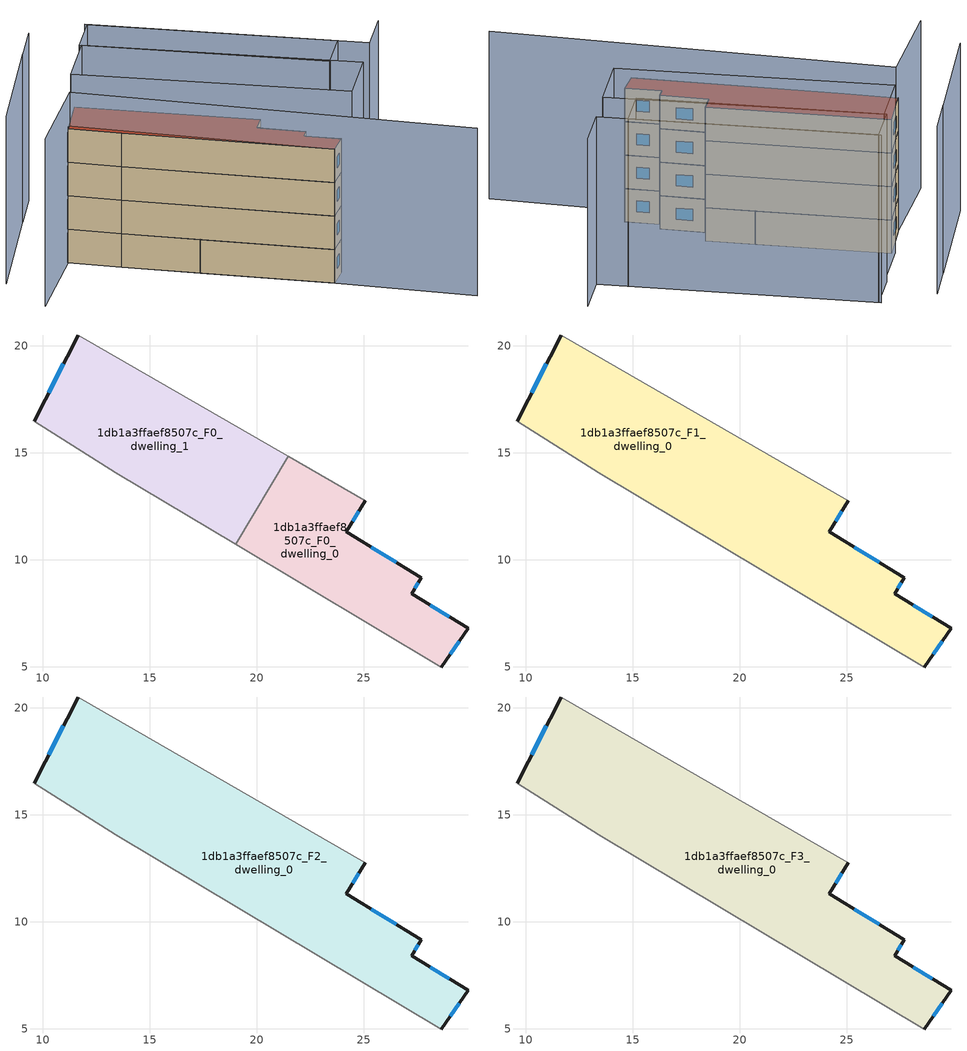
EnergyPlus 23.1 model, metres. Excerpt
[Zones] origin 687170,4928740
1db1a3ffaef8507c_F0_dwelling_0
 floor ground (EU_floor_Construction): 28.62,4.99 29.89,6.81 27.24,8.42 27.7,9.17 24.19,11.31 25.07,12.76 21.48,14.84 19.02,10.73 z0
 wall outside (EU_wall_Construction): 25.07,12.76 24.19,11.31 27.7,9.17 27.24,8.42 29.89,6.81 28.62,4.99 z0:3
 wall adiabatic (EU_wall_Construction): 28.62,4.99 19.02,10.73 / 21.48,14.84 25.07,12.76 z0:3
 wall to 1db1a3ffaef8507c_F0_dwelling_1 (EU_wall_Construction): 19.02,10.73 21.48,14.84 z0:3
 window (EU_Window_Construction): 29.47,6.2 29.05,5.6 / 24.78,12.28 24.49,11.79 / 25.36,10.6 26.53,9.88 / 27.55,8.92 27.4,8.67 / 28.13,7.88 29.01,7.35 z1:2
1db1a3ffaef8507c_F0_dwelling_1
 floor ground (EU_floor_Construction): 19.02,10.73 21.48,14.84 11.65,20.51 9.6,16.47 13.42,14.08 z0
 wall outside (EU_wall_Construction): 9.6,16.47 11.65,20.51 z0:3
 wall adiabatic (EU_wall_Construction): 11.65,20.51 21.48,14.84 / 19.02,10.73 13.42,14.08 9.6,16.47 z0:3
 window (EU_Window_Construction): 10.29,17.82 10.97,19.16 z1:2
1db1a3ffaef8507c_F1_dwelling_0
 floor to 1db1a3ffaef8507c_F0_dwelling_0 (EU_floor_Construction): 28.62,4.99 29.89,6.81 27.24,8.42 27.7,9.17 24.19,11.31 25.07,12.76 21.48,14.84 19.02,10.73 z3
 floor to 1db1a3ffaef8507c_F0_dwelling_1 (EU_floor_Construction): 19.02,10.73 21.48,14.84 11.65,20.51 9.6,16.47 13.42,14.08 z3
 wall outside (EU_wall_Construction): 9.6,16.47 11.65,20.51 / 25.07,12.76 24.19,11.31 27.7,9.17 27.24,8.42 29.89,6.81 28.62,4.99 z3:6
 wall adiabatic (EU_wall_Construction): 28.62,4.99 13.42,14.08 9.6,16.47 / 11.65,20.51 25.07,12.76 z3:6
 window (EU_Window_Construction): 29.47,6.2 29.05,5.6 / 10.29,17.82 10.97,19.16 / 24.78,12.28 24.49,11.79 / 25.36,10.6 26.53,9.88 / 27.55,8.92 27.4,8.67 / 28.13,7.88 29.01,7.35 z4:5
1db1a3ffaef8507c_F2_dwelling_0
 floor to 1db1a3ffaef8507c_F1_dwelling_0 (EU_floor_Construction): 28.62,4.99 29.89,6.81 27.24,8.42 27.7,9.17 24.19,11.31 25.07,12.76 11.65,20.51 9.6,16.47 13.42,14.08 z6
 wall outside (EU_wall_Construction): 9.6,16.47 11.65,20.51 / 25.07,12.76 24.19,11.31 27.7,9.17 27.24,8.42 29.89,6.81 28.62,4.99 z6:9
 wall adiabatic (EU_wall_Construction): 28.62,4.99 13.42,14.08 9.6,16.47 / 11.65,20.51 25.07,12.76 z6:9
 window (EU_Window_Construction): 29.47,6.2 29.05,5.6 / 10.29,17.82 10.97,19.16 / 24.78,12.28 24.49,11.79 / 25.36,10.6 26.53,9.88 / 27.55,8.92 27.4,8.67 / 28.13,7.88 29.01,7.35 z7:8
1db1a3ffaef8507c_F3_dwelling_0
 floor to 1db1a3ffaef8507c_F2_dwelling_0 (EU_floor_Construction): 28.62,4.99 29.89,6.81 27.24,8.42 27.7,9.17 24.19,11.31 25.07,12.76 11.65,20.51 9.6,16.47 13.42,14.08 z9
 wall outside (EU_wall_Construction): 9.6,16.47 11.65,20.51 / 25.07,12.76 24.19,11.31 27.7,9.17 27.24,8.42 29.89,6.81 28.62,4.99 z9:12
 wall adiabatic (EU_wall_Construction): 28.62,4.99 13.42,14.08 9.6,16.47 / 11.65,20.51 25.07,12.76 z9:12
 window (EU_Window_Construction): 29.47,6.2 29.05,5.6 / 10.29,17.82 10.97,19.16 / 24.78,12.28 24.49,11.79 / 25.36,10.6 26.53,9.88 / 27.55,8.92 27.4,8.67 / 28.13,7.88 29.01,7.35 z10:11
 roof outside (EU_roof_Construction): 25.07,12.76 24.19,11.31 27.7,9.17 27.24,8.42 29.89,6.81 28.62,4.99 13.42,14.08 9.6,16.47 11.65,20.51 z12
shading: 4.81,9.01 9.95,17.01 / 9.95,17.01 38.64,-1.42 / 38.64,21.58 36.42,17.69 / 36.42,17.69 15.89,29.36 / 9.09,25.65 3.38,14.29 / 10.98,29.32 9.03,25.46 / 14.2,25.56 34.57,14.26 / 34.57,14.26 31.7,9.09 / 31.7,9.09 11.33,20.39 / 11.33,20.39 14.2,25.56 / 16.07,29.25 34.14,18.98 / 34.14,18.98 32.09,15.37 / 32.09,15.37 14.02,25.64 / 14.02,25.64 16.07,29.25 z0:15
[Building]
EU S2 Campaign: North Axis=0; Terrain=City; Solar Distribution=FullExterior
[Site:Location]
Bologna: Latitude=44.5; Longitude=11.25; Time Zone=1; Elevation=37
[SizingPeriod:WeatherFileDays]
AnnualSizingPeriod: Begin Month=1; Begin Day of Month=1; End Month=12; End Day of Month=31; Day of Week for Start Day=Monday; Use Weather File Daylight Saving Period=No; Use Weather File Rain and Snow Indicators=No
[MATERIAL]
EU_InternalMass_Material: Roughness=MediumRough; Thickness=0.1; Conductivity=1; Density=1800; Specific Heat=900; Thermal Absorptance=0.9; Solar Absorptance=0.7; Visible Absorptance=0.7
[MATERIAL:NOMASS] Roughness=MediumRough; Thermal Absorptance=0.9; Solar Absorptance=0.7; Visible Absorptance=0.7
Name | Thermal Resistance
EU_wall_NoMass | 0.937881
EU_roof_NoMass | 0.548572
EU_floor_NoMass | 0.71348
[WINDOWMATERIAL:SIMPLEGLAZINGSYSTEM]
EU_Window_SimpleGlazing: UFactor=4.25633; Solar Heat Gain Coefficient=0.85; Visible Transmittance=0.85
[CONSTRUCTION]
EU_wall_Construction: EU_wall_NoMass
EU_roof_Construction: EU_roof_NoMass
EU_floor_Construction: EU_floor_NoMass
EU_InternalMass_Construction: EU_InternalMass_Material
EU_Window_Construction: EU_Window_SimpleGlazing
[ZONE] Type=1; Multiplier=1; Ceiling Height=autocalculate; Floor Area=autocalculate; Part of Total Floor Area=Yes
Name | Volume
1db1a3ffaef8507c_F0_dwelling_0 | 118.573
1db1a3ffaef8507c_F1_dwelling_0 | 275.539
1db1a3ffaef8507c_F2_dwelling_0; 1db1a3ffaef8507c_F3_dwelling_0 | 275.538
1db1a3ffaef8507c_F0_dwelling_1 | 156.977
[INTERNALMASS] Construction=EU_InternalMass_Construction
Name | Zone or ZoneList | Surface Area
1db1a3ffaef8507c_F0_dwelling_0_EU_InternalMass | 1db1a3ffaef8507c_F0_dwelling_0 | 39.5245
1db1a3ffaef8507c_F0_dwelling_1_EU_InternalMass | 1db1a3ffaef8507c_F0_dwelling_1 | 52.3257
1db1a3ffaef8507c_F1_dwelling_0_EU_InternalMass | 1db1a3ffaef8507c_F1_dwelling_0 | 91.846
1db1a3ffaef8507c_F2_dwelling_0_EU_InternalMass | 1db1a3ffaef8507c_F2_dwelling_0 | 91.846
1db1a3ffaef8507c_F3_dwelling_0_EU_InternalMass | 1db1a3ffaef8507c_F3_dwelling_0 | 91.846
[OTHEREQUIPMENT] Fuel Type=Electricity; Design Level Calculation Method=Watts/Area; Power per Zone Floor Area=1; Fraction Latent=0; Fraction Radiant=0; Fraction Lost=0; Carbon Dioxide Generation Rate=0; EndUse Subcategory=EU_Step8_InternalGains
Name | Zone or ZoneList or Space or SpaceList | Schedule
EU_Step8_InternalGain_1db1a3ffaef8507c_F0_dwelling_0_f000 | 1db1a3ffaef8507c_F0_dwelling_0 | EU_Step8_GainSchedule_1db1a3ffaef8507c_F0_dwelling_0_f000
EU_Step8_InternalGain_1db1a3ffaef8507c_F0_dwelling_1_f000 | 1db1a3ffaef8507c_F0_dwelling_1 | EU_Step8_GainSchedule_1db1a3ffaef8507c_F0_dwelling_1_f000
EU_Step8_InternalGain_1db1a3ffaef8507c_F1_dwelling_0_f000 | 1db1a3ffaef8507c_F1_dwelling_0 | EU_Step8_GainSchedule_1db1a3ffaef8507c_F1_dwelling_0_f000
EU_Step8_InternalGain_1db1a3ffaef8507c_F2_dwelling_0_f000 | 1db1a3ffaef8507c_F2_dwelling_0 | EU_Step8_GainSchedule_1db1a3ffaef8507c_F2_dwelling_0_f000
EU_Step8_InternalGain_1db1a3ffaef8507c_F3_dwelling_0_f000 | 1db1a3ffaef8507c_F3_dwelling_0 | EU_Step8_GainSchedule_1db1a3ffaef8507c_F3_dwelling_0_f000
[ZONEVENTILATION:DESIGNFLOWRATE] Schedule=EU_AlwaysOn; Design Flow Rate Calculation Method=AirChanges/Hour; Air Changes per Hour=0.687892; Ventilation Type=Natural; Fan Pressure Rise=0; Fan Total Efficiency=1; Constant Term Coefficient=1; Temperature Term Coefficient=0; Velocity Term Coefficient=0; Velocity Squared Term Coefficient=0; Minimum Indoor Temperature=-100; Maximum Indoor Temperature=100; Delta Temperature=-100; Minimum Outdoor Temperature=-100; Maximum Outdoor Temperature=100; Maximum Wind Speed=40
Name | Zone or ZoneList or Space or SpaceList
EU_ConstantAir_1db1a3ffaef8507c_F0_dwelling_0 | 1db1a3ffaef8507c_F0_dwelling_0
EU_ConstantAir_1db1a3ffaef8507c_F0_dwelling_1 | 1db1a3ffaef8507c_F0_dwelling_1
EU_ConstantAir_1db1a3ffaef8507c_F1_dwelling_0 | 1db1a3ffaef8507c_F1_dwelling_0
EU_ConstantAir_1db1a3ffaef8507c_F2_dwelling_0 | 1db1a3ffaef8507c_F2_dwelling_0
EU_ConstantAir_1db1a3ffaef8507c_F3_dwelling_0 | 1db1a3ffaef8507c_F3_dwelling_0
[HVACTEMPLATE:THERMOSTAT] Constant Heating Setpoint=20; Constant Cooling Setpoint=50
EU_HeatOnly_1db1a3ffaef8507c_F0_dwelling_0; EU_HeatOnly_1db1a3ffaef8507c_F0_dwelling_1; EU_HeatOnly_1db1a3ffaef8507c_F1_dwelling_0; EU_HeatOnly_1db1a3ffaef8507c_F2_dwelling_0; EU_HeatOnly_1db1a3ffaef8507c_F3_dwelling_0
[HVACTEMPLATE:ZONE:IDEALLOADSAIRSYSTEM] System Availability Schedule=EU_AlwaysOn; Maximum Heating Supply Air Temperature=50; Minimum Cooling Supply Air Temperature=13; Maximum Heating Supply Air Humidity Ratio=0.0156; Minimum Cooling Supply Air Humidity Ratio=0.0077; Heating Limit=NoLimit; Cooling Limit=NoLimit; Heating Availability Schedule=EU_AlwaysOn; Cooling Availability Schedule=EU_CoolingOff; Dehumidification Control Type=ConstantSensibleHeatRatio; Cooling Sensible Heat Ratio=0.7; Dehumidification Setpoint=60; Humidification Control Type=None; Humidification Setpoint=30; Outdoor Air Method=None; Outdoor Air Flow Rate per Person=0.00944; Outdoor Air Flow Rate per Zone Floor Area=0; Outdoor Air Flow Rate per Zone=0; Demand Controlled Ventilation Type=None; Outdoor Air Economizer Type=NoEconomizer; Heat Recovery Type=None; Sensible Heat Recovery Effectiveness=0.7; Latent Heat Recovery Effectiveness=0.65
Name | Template Thermostat
1db1a3ffaef8507c_F0_dwelling_0 | EU_HeatOnly_1db1a3ffaef8507c_F0_dwelling_0
1db1a3ffaef8507c_F0_dwelling_1 | EU_HeatOnly_1db1a3ffaef8507c_F0_dwelling_1
1db1a3ffaef8507c_F1_dwelling_0 | EU_HeatOnly_1db1a3ffaef8507c_F1_dwelling_0
1db1a3ffaef8507c_F2_dwelling_0 | EU_HeatOnly_1db1a3ffaef8507c_F2_dwelling_0
1db1a3ffaef8507c_F3_dwelling_0 | EU_HeatOnly_1db1a3ffaef8507c_F3_dwelling_0
[SIZING:ZONE] Zone Cooling Design Supply Air Temperature Input Method=SupplyAirTemperature; Zone Cooling Design Supply Air Temperature=13; Zone Heating Design Supply Air Temperature Input Method=SupplyAirTemperature; Zone Heating Design Supply Air Temperature=50; Zone Cooling Design Supply Air Humidity Ratio=0.008; Zone Heating Design Supply Air Humidity Ratio=0.008; Cooling Design Air Flow Method=DesignDay; Cooling Design Air Flow Rate=0; Cooling Minimum Air Flow per Zone Floor Area=0.000762; Cooling Minimum Air Flow=0; Cooling Minimum Air Flow Fraction=0.2; Heating Design Air Flow Method=DesignDay; Heating Design Air Flow Rate=0; Heating Maximum Air Flow per Zone Floor Area=0.002032; Heating Maximum Air Flow=0.141576; Heating Maximum Air Flow Fraction=0.3; Account for Dedicated Outdoor Air System=No; Dedicated Outdoor Air System Control Strategy=NeutralSupplyAir; Dedicated Outdoor Air Low Setpoint Temperature for Design=autosize; Dedicated Outdoor Air High Setpoint Temperature for Design=autosize; Zone Load Sizing Method=Sensible Load Only No Latent Load; Zone Latent Cooling Design Supply Air Humidity Ratio Input Method=HumidityRatioDifference; Zone Cooling Design Supply Air Humidity Ratio Difference=0.005; Zone Latent Heating Design Supply Air Humidity Ratio Input Method=HumidityRatioDifference; Zone Humidification Design Supply Air Humidity Ratio Difference=0.005
1db1a3ffaef8507c_F0_dwelling_0; 1db1a3ffaef8507c_F0_dwelling_1; 1db1a3ffaef8507c_F1_dwelling_0; 1db1a3ffaef8507c_F2_dwelling_0; 1db1a3ffaef8507c_F3_dwelling_0
[SCHEDULE:CONSTANT]
Name | Hourly Value
EU_AlwaysOn | 1
EU_CoolingOff | 0
[SCHEDULE:FILE] Column Number=1; Rows to Skip at Top=0; Number of Hours of Data=8760; Column Separator=Comma; Interpolate to Timestep=No; Minutes per Item=60; Adjust Schedule for Daylight Savings=Yes
Name | File
EU_Step8_GainSchedule_1db1a3ffaef8507c_F0_dwelling_0_f000 | ../../schedules/1db1a3ffaef8507c/1db1a3ffaef8507c_F0_dwelling_0_f000_gain.csv
EU_Step8_GainSchedule_1db1a3ffaef8507c_F0_dwelling_1_f000 | ../../schedules/1db1a3ffaef8507c/1db1a3ffaef8507c_F0_dwelling_1_f000_gain.csv
EU_Step8_GainSchedule_1db1a3ffaef8507c_F1_dwelling_0_f000 | ../../schedules/1db1a3ffaef8507c/1db1a3ffaef8507c_F1_dwelling_0_f000_gain.csv
EU_Step8_GainSchedule_1db1a3ffaef8507c_F2_dwelling_0_f000 | ../../schedules/1db1a3ffaef8507c/1db1a3ffaef8507c_F2_dwelling_0_f000_gain.csv
EU_Step8_GainSchedule_1db1a3ffaef8507c_F3_dwelling_0_f000 | ../../schedules/1db1a3ffaef8507c/1db1a3ffaef8507c_F3_dwelling_0_f000_gain.csv
